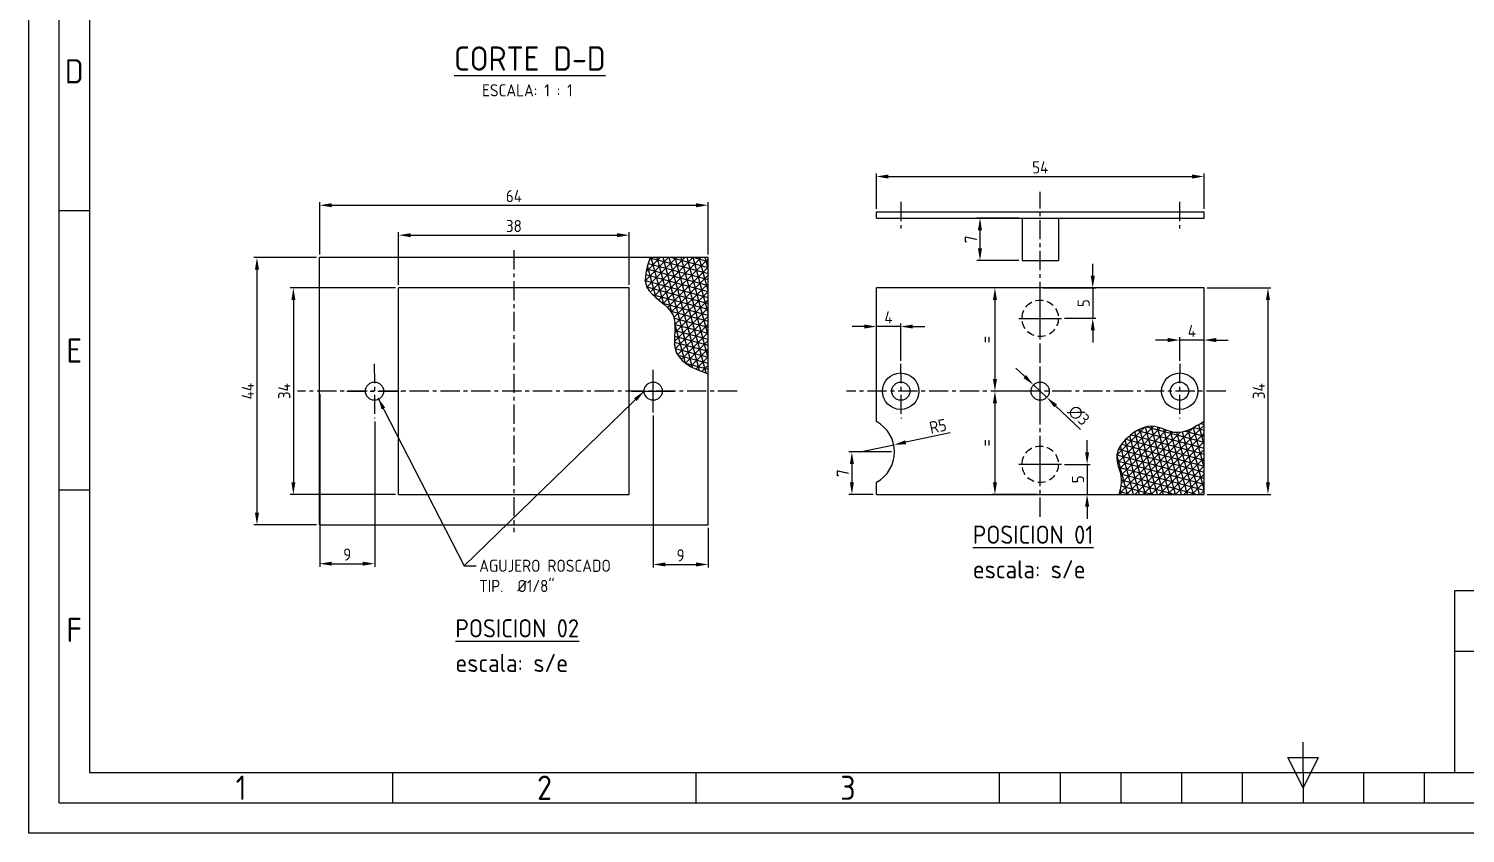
# Model space of a CAD drawing. Header units: millimetres. Extents: x 896 to 1804, y -11 to 286.
# Drawn here: x 896.4 to 1133.1, y -11.4 to 121.1 of the extents above; entities that cross this region are included whole.
import ezdxf
from ezdxf.enums import TextEntityAlignment as Align

# ---------------------------------------------------------------- set-up
doc = ezdxf.new("R2010")
doc.units = ezdxf.units.MM
doc.header["$LTSCALE"] = 0.1
doc.linetypes.add('CENTER', pattern=[50.8, 31.75, -6.35, 6.35, -6.35])
doc.linetypes.add('DASHED', pattern=[19.05, 12.7, -6.35])
for name, color, linetype in [('CAJA 010', 7, 'Continuous'), ('PLACA 025', 7, 'Continuous'), ('ROTULO', 7, 'Continuous'), ('TXT 020', 7, 'Continuous')]:
    doc.layers.add(name, color=color, linetype=linetype)
doc.styles.add('ISO Proportional', font='isocp.shx', dxfattribs={"height": 2})
doc.dimstyles.new('ISO-25', dxfattribs={"dimtxt": 2, "dimasz": 2, "dimexe": 0.5, "dimexo": 0.5, "dimgap": 0.5, "dimtad": 1, "dimtxsty": 'ISO Proportional', "dimcen": 3.5, "dimclrd": 5, "dimclre": 4, "dimclrt": 9, "dimadec": 0, "dimazin": 0, "dimtfac": 1, "dimtmove": 0, "dimatfit": 3, "dimfxl": 0, "dimarcsym": 0})

# ---------------------------------------------------------------- blocks, each defined once
blk = doc.blocks.new('*D14')
at = {"color": 4, "lineweight": -2}
for p, q in [((1059.55, 89.93), (1052.63, 89.93)), ((1059.55, 82.93), (1052.63, 82.93))]:
    blk.add_line(p, q, dxfattribs=at)
at = {"color": 5, "lineweight": -2}
blk.add_line((1053.13, 87.93), (1053.13, 84.93), dxfattribs=at)
at = {"color": 5}
for points in [[(1052.79, 87.93), (1053.46, 87.93), (1053.13, 89.93)], [(1052.79, 84.93), (1053.46, 84.93), (1053.13, 82.93)]]:
    blk.add_solid(points, dxfattribs=at)
at = {"layer": 'Defpoints', "color": 0}
for p in [(1060.05, 89.93), (1053.13, 82.93), (1060.05, 82.93)]:
    blk.add_point(p, dxfattribs=at)
at = {"color": 9, "insert": (1051.63, 86.43), "char_height": 2, "attachment_point": 5, "rotation": 90, "style": 'ISO Proportional'}
blk.add_mtext('7', dxfattribs=at)
blk = doc.blocks.new('*D15')
at = {"color": 5, "lineweight": -2}
for p, q in [((1034.05, 72.06), (1032.05, 72.06)), ((1040.06, 72.06), (1036.05, 72.06)), ((1042.06, 72.06), (1044.06, 72.06))]:
    blk.add_line(p, q, dxfattribs=at)
at = {"color": 4, "lineweight": -2}
for p, q in [((1036.05, 61.91), (1036.05, 72.56)), ((1040.06, 66.41), (1040.06, 72.56))]:
    blk.add_line(p, q, dxfattribs=at)
at = {"color": 5}
for points in [[(1034.05, 72.39), (1034.05, 71.72), (1036.05, 72.06)], [(1042.06, 72.39), (1042.06, 71.72), (1040.06, 72.06)]]:
    blk.add_solid(points, dxfattribs=at)
at = {"layer": 'Defpoints', "color": 0}
for p in [(1036.05, 72.06), (1040.06, 65.91), (1036.05, 61.41)]:
    blk.add_point(p, dxfattribs=at)
at = {"color": 9, "insert": (1038.06, 73.56), "char_height": 2, "attachment_point": 5, "style": 'ISO Proportional'}
blk.add_mtext('4', dxfattribs=at)
blk = doc.blocks.new('*D16')
at = {"layer": 'CAJA 010', "color": 5, "lineweight": -2}
for p, q in [((1084.05, 69.83), (1082.05, 69.83)), ((1090.05, 69.83), (1086.05, 69.83)), ((1092.05, 69.83), (1094.05, 69.83))]:
    blk.add_line(p, q, dxfattribs=at)
at = {"layer": 'CAJA 010', "color": 4, "lineweight": -2}
for p, q in [((1086.05, 66.41), (1086.05, 70.33)), ((1090.05, 61.91), (1090.05, 70.33))]:
    blk.add_line(p, q, dxfattribs=at)
at = {"layer": 'CAJA 010', "color": 5}
for points in [[(1084.05, 70.17), (1084.05, 69.5), (1086.05, 69.83)], [(1092.05, 70.17), (1092.05, 69.5), (1090.05, 69.83)]]:
    blk.add_solid(points, dxfattribs=at)
at = {"layer": 'Defpoints', "color": 0}
for p in [(1086.05, 69.83), (1086.05, 65.91), (1090.05, 61.41)]:
    blk.add_point(p, dxfattribs=at)
at = {"layer": 'CAJA 010', "color": 9, "insert": (1088.05, 71.33), "char_height": 2, "attachment_point": 5, "style": 'ISO Proportional'}
blk.add_mtext('4', dxfattribs=at)
blk = doc.blocks.new('*D17')
at = {"color": 5, "lineweight": -2}
for p, q in [((1071.71, 80.41), (1071.71, 82.41)), ((1071.71, 78.41), (1071.71, 73.41)), ((1071.71, 71.41), (1071.71, 69.41))]:
    blk.add_line(p, q, dxfattribs=at)
at = {"color": 4, "lineweight": -2}
for p, q in [((1063.55, 78.41), (1072.21, 78.41)), ((1067.05, 73.41), (1072.21, 73.41))]:
    blk.add_line(p, q, dxfattribs=at)
at = {"color": 5}
for points in [[(1071.38, 80.41), (1072.05, 80.41), (1071.71, 78.41)], [(1071.38, 71.41), (1072.05, 71.41), (1071.71, 73.41)]]:
    blk.add_solid(points, dxfattribs=at)
at = {"layer": 'Defpoints', "color": 0}
for p in [(1063.05, 78.41), (1066.55, 73.41), (1071.71, 73.41)]:
    blk.add_point(p, dxfattribs=at)
at = {"color": 9, "insert": (1070.21, 75.91), "char_height": 2, "attachment_point": 5, "rotation": 90, "style": 'ISO Proportional'}
blk.add_mtext('5', dxfattribs=at)
blk = doc.blocks.new('*D18')
at = {"color": 5, "lineweight": -2}
for p, q in [((1070.78, 51.36), (1070.78, 53.36)), ((1070.78, 49.36), (1070.78, 44.41)), ((1070.78, 42.41), (1070.78, 40.41))]:
    blk.add_line(p, q, dxfattribs=at)
at = {"color": 4, "lineweight": -2}
for p, q in [((1067.05, 49.36), (1071.28, 49.36)), ((1063.55, 44.41), (1071.28, 44.41))]:
    blk.add_line(p, q, dxfattribs=at)
at = {"color": 5}
for points in [[(1070.45, 51.36), (1071.12, 51.36), (1070.78, 49.36)], [(1070.45, 42.41), (1071.12, 42.41), (1070.78, 44.41)]]:
    blk.add_solid(points, dxfattribs=at)
at = {"layer": 'Defpoints', "color": 0}
for p in [(1066.55, 49.36), (1063.05, 44.41), (1070.78, 44.41)]:
    blk.add_point(p, dxfattribs=at)
at = {"color": 9, "insert": (1069.28, 46.89), "char_height": 2, "attachment_point": 5, "rotation": 90, "style": 'ISO Proportional'}
blk.add_mtext('5', dxfattribs=at)
blk = doc.blocks.new('*D19')
at = {"color": 4, "lineweight": -2}
for p, q in [((1062.55, 78.41), (1055.09, 78.41)), ((1062.55, 61.41), (1055.09, 61.41))]:
    blk.add_line(p, q, dxfattribs=at)
at = {"color": 5, "lineweight": -2}
blk.add_line((1055.59, 76.41), (1055.59, 63.41), dxfattribs=at)
at = {"color": 5}
for points in [[(1055.26, 76.41), (1055.93, 76.41), (1055.59, 78.41)], [(1055.26, 63.41), (1055.93, 63.41), (1055.59, 61.41)]]:
    blk.add_solid(points, dxfattribs=at)
at = {"layer": 'Defpoints', "color": 0}
for p in [(1063.05, 78.41), (1055.59, 61.41), (1063.05, 61.41)]:
    blk.add_point(p, dxfattribs=at)
at = {"color": 9, "insert": (1054.09, 69.91), "char_height": 2, "attachment_point": 5, "rotation": 90, "style": 'ISO Proportional'}
blk.add_mtext('=', dxfattribs=at)
blk = doc.blocks.new('*D20')
at = {"color": 4, "lineweight": -2}
for p, q in [((1062.05, 61.41), (1055.09, 61.41)), ((1062.55, 44.41), (1055.09, 44.41))]:
    blk.add_line(p, q, dxfattribs=at)
at = {"color": 5, "lineweight": -2}
blk.add_line((1055.59, 59.41), (1055.59, 46.41), dxfattribs=at)
at = {"color": 5}
for points in [[(1055.26, 59.41), (1055.93, 59.41), (1055.59, 61.41)], [(1055.26, 46.41), (1055.93, 46.41), (1055.59, 44.41)]]:
    blk.add_solid(points, dxfattribs=at)
at = {"layer": 'Defpoints', "color": 0}
for p in [(1062.55, 61.41), (1055.59, 44.41), (1063.05, 44.41)]:
    blk.add_point(p, dxfattribs=at)
at = {"color": 9, "insert": (1054.09, 52.91), "char_height": 2, "attachment_point": 5, "rotation": 90, "style": 'ISO Proportional'}
blk.add_mtext('=', dxfattribs=at)
blk = doc.blocks.new('*D22')
at = {"color": 4, "lineweight": -2}
for p, q in [((999.28, 57.41), (999.28, 32.37)), ((1008.32, 38.91), (1008.32, 32.37))]:
    blk.add_line(p, q, dxfattribs=at)
at = {"color": 5, "lineweight": -2}
blk.add_line((1001.28, 32.87), (1006.32, 32.87), dxfattribs=at)
at = {"color": 5}
for points in [[(1001.28, 33.2), (1001.28, 32.53), (999.28, 32.87)], [(1006.32, 33.2), (1006.32, 32.53), (1008.32, 32.87)]]:
    blk.add_solid(points, dxfattribs=at)
at = {"layer": 'Defpoints', "color": 0}
for p in [(999.28, 57.91), (1008.32, 39.41), (1008.32, 32.87)]:
    blk.add_point(p, dxfattribs=at)
at = {"color": 9, "insert": (1003.8, 34.37), "char_height": 2, "attachment_point": 5, "style": 'ISO Proportional'}
blk.add_mtext('9', dxfattribs=at)
blk = doc.blocks.new('*D23')
at = {"color": 4, "lineweight": -2}
for p, q in [((944.32, 60.91), (944.32, 32.5)), ((953.38, 56.41), (953.38, 32.5))]:
    blk.add_line(p, q, dxfattribs=at)
at = {"color": 5, "lineweight": -2}
blk.add_line((946.32, 33), (951.38, 33), dxfattribs=at)
at = {"color": 5}
for points in [[(946.32, 33.33), (946.32, 32.67), (944.32, 33)], [(951.38, 33.33), (951.38, 32.67), (953.38, 33)]]:
    blk.add_solid(points, dxfattribs=at)
at = {"layer": 'Defpoints', "color": 0}
for p in [(944.32, 61.41), (953.38, 56.91), (953.38, 33)]:
    blk.add_point(p, dxfattribs=at)
at = {"color": 9, "insert": (948.85, 34.5), "char_height": 2, "attachment_point": 5, "style": 'ISO Proportional'}
blk.add_mtext('9', dxfattribs=at)
blk = doc.blocks.new('*D24')
at = {"color": 4, "lineweight": -2}
for p, q in [((944.32, 83.91), (944.32, 92.54)), ((1008.32, 83.91), (1008.32, 92.54))]:
    blk.add_line(p, q, dxfattribs=at)
at = {"color": 5, "lineweight": -2}
blk.add_line((946.32, 92.04), (1006.32, 92.04), dxfattribs=at)
at = {"color": 5}
for points in [[(946.32, 92.37), (946.32, 91.7), (944.32, 92.04)], [(1006.32, 92.37), (1006.32, 91.7), (1008.32, 92.04)]]:
    blk.add_solid(points, dxfattribs=at)
at = {"layer": 'Defpoints', "color": 0}
for p in [(1008.32, 92.04), (944.32, 83.41), (1008.32, 83.41)]:
    blk.add_point(p, dxfattribs=at)
at = {"color": 9, "insert": (976.32, 93.54), "char_height": 2, "attachment_point": 5, "style": 'ISO Proportional'}
blk.add_mtext('64', dxfattribs=at)
blk = doc.blocks.new('*D25')
at = {"color": 4, "lineweight": -2}
for p, q in [((943.82, 83.41), (933.48, 83.41)), ((943.82, 39.41), (933.48, 39.41))]:
    blk.add_line(p, q, dxfattribs=at)
at = {"color": 5, "lineweight": -2}
blk.add_line((933.98, 81.41), (933.98, 41.41), dxfattribs=at)
at = {"color": 5}
for points in [[(933.65, 81.41), (934.32, 81.41), (933.98, 83.41)], [(933.65, 41.41), (934.32, 41.41), (933.98, 39.41)]]:
    blk.add_solid(points, dxfattribs=at)
at = {"layer": 'Defpoints', "color": 0}
for p in [(944.32, 83.41), (933.98, 39.41), (944.32, 39.41)]:
    blk.add_point(p, dxfattribs=at)
at = {"color": 9, "insert": (932.48, 61.41), "char_height": 2, "attachment_point": 5, "rotation": 90, "style": 'ISO Proportional'}
blk.add_mtext('44', dxfattribs=at)
blk = doc.blocks.new('*D26')
at = {"color": 4, "lineweight": -2}
for p, q in [((957.32, 78.91), (957.32, 87.61)), ((995.32, 78.91), (995.32, 87.61))]:
    blk.add_line(p, q, dxfattribs=at)
at = {"color": 5, "lineweight": -2}
blk.add_line((959.32, 87.11), (993.32, 87.11), dxfattribs=at)
at = {"color": 5}
for points in [[(959.32, 87.44), (959.32, 86.77), (957.32, 87.11)], [(993.32, 87.44), (993.32, 86.77), (995.32, 87.11)]]:
    blk.add_solid(points, dxfattribs=at)
at = {"layer": 'Defpoints', "color": 0}
for p in [(995.32, 87.11), (957.32, 78.41), (995.32, 78.41)]:
    blk.add_point(p, dxfattribs=at)
at = {"color": 9, "insert": (976.32, 88.61), "char_height": 2, "attachment_point": 5, "style": 'ISO Proportional'}
blk.add_mtext('38', dxfattribs=at)
blk = doc.blocks.new('*D27')
at = {"color": 4, "lineweight": -2}
for p, q in [((956.82, 78.41), (939.48, 78.41)), ((956.82, 44.41), (939.48, 44.41))]:
    blk.add_line(p, q, dxfattribs=at)
at = {"color": 5, "lineweight": -2}
blk.add_line((939.98, 76.41), (939.98, 46.41), dxfattribs=at)
at = {"color": 5}
for points in [[(939.65, 76.41), (940.32, 76.41), (939.98, 78.41)], [(939.65, 46.41), (940.32, 46.41), (939.98, 44.41)]]:
    blk.add_solid(points, dxfattribs=at)
at = {"layer": 'Defpoints', "color": 0}
for p in [(957.32, 78.41), (939.98, 44.41), (957.32, 44.41)]:
    blk.add_point(p, dxfattribs=at)
at = {"color": 9, "insert": (938.48, 61.41), "char_height": 2, "attachment_point": 5, "rotation": 90, "style": 'ISO Proportional'}
blk.add_mtext('34', dxfattribs=at)
blk = doc.blocks.new('*D51')
at = {"color": 4, "lineweight": -2}
for p, q in [((1038.55, 51.41), (1031.52, 51.41)), ((1035.55, 44.41), (1031.52, 44.41))]:
    blk.add_line(p, q, dxfattribs=at)
at = {"color": 5, "lineweight": -2}
blk.add_line((1032.02, 49.41), (1032.02, 46.41), dxfattribs=at)
at = {"color": 5}
for points in [[(1031.69, 49.41), (1032.35, 49.41), (1032.02, 51.41)], [(1031.69, 46.41), (1032.35, 46.41), (1032.02, 44.41)]]:
    blk.add_solid(points, dxfattribs=at)
at = {"layer": 'Defpoints', "color": 0}
for p in [(1039.05, 51.41), (1032.02, 44.41), (1036.05, 44.41)]:
    blk.add_point(p, dxfattribs=at)
at = {"color": 9, "insert": (1030.52, 47.91), "char_height": 2, "attachment_point": 5, "rotation": 90, "style": 'ISO Proportional'}
blk.add_mtext('7', dxfattribs=at)
blk = doc.blocks.new('*D52')
at = {"color": 5, "lineweight": -2}
for p, q in [((1048.21, 54.54), (1040.89, 52.99)), ((1033.39, 51.41), (1038.93, 52.58))]:
    blk.add_line(p, q, dxfattribs=at)
at = {"color": 5}
blk.add_solid([(1040.82, 53.32), (1040.96, 52.66), (1038.93, 52.58)], dxfattribs=at)
at = {"layer": 'Defpoints', "color": 0}
for p in [(1038.93, 52.58), (1033.39, 51.41)]:
    blk.add_point(p, dxfattribs=at)
at = {"color": 9, "insert": (1046.2, 55.64), "char_height": 2, "attachment_point": 5, "rotation": 11.9078, "style": 'ISO Proportional'}
blk.add_mtext('R5', dxfattribs=at)
blk = doc.blocks.new('*D75')
at = {"color": 4, "lineweight": -2}
for p, q in [((1036.05, 91.43), (1036.05, 97.27)), ((1090.05, 91.43), (1090.05, 97.27))]:
    blk.add_line(p, q, dxfattribs=at)
at = {"color": 5, "lineweight": -2}
blk.add_line((1038.05, 96.77), (1088.05, 96.77), dxfattribs=at)
at = {"color": 5}
for points in [[(1038.05, 97.1), (1038.05, 96.43), (1036.05, 96.77)], [(1088.05, 97.1), (1088.05, 96.43), (1090.05, 96.77)]]:
    blk.add_solid(points, dxfattribs=at)
at = {"layer": 'Defpoints', "color": 0}
for p in [(1090.05, 96.77), (1036.05, 90.93), (1090.05, 90.93)]:
    blk.add_point(p, dxfattribs=at)
at = {"color": 9, "insert": (1063.05, 98.27), "char_height": 2, "attachment_point": 5, "style": 'ISO Proportional'}
blk.add_mtext('54', dxfattribs=at)
blk = doc.blocks.new('*D76')
at = {"color": 4, "lineweight": -2}
for p, q in [((1090.55, 78.41), (1101.08, 78.41)), ((1090.55, 44.41), (1101.08, 44.41))]:
    blk.add_line(p, q, dxfattribs=at)
at = {"color": 5, "lineweight": -2}
blk.add_line((1100.58, 76.41), (1100.58, 46.41), dxfattribs=at)
at = {"color": 5}
for points in [[(1100.25, 76.41), (1100.91, 76.41), (1100.58, 78.41)], [(1100.25, 46.41), (1100.91, 46.41), (1100.58, 44.41)]]:
    blk.add_solid(points, dxfattribs=at)
at = {"layer": 'Defpoints', "color": 0}
for p in [(1090.05, 78.41), (1090.05, 44.41), (1100.58, 44.41)]:
    blk.add_point(p, dxfattribs=at)
at = {"color": 9, "insert": (1099.08, 61.41), "char_height": 2, "attachment_point": 5, "rotation": 90, "style": 'ISO Proportional'}
blk.add_mtext('34', dxfattribs=at)
blk = doc.blocks.new('*D105')
at = {"color": 5, "lineweight": -2}
for p, q in [((1060.51, 63.82), (1059.06, 65.19)), ((1061.96, 62.44), (1064.14, 60.38)), ((1069.72, 55.09), (1065.59, 59))]:
    blk.add_line(p, q, dxfattribs=at)
at = {"color": 5}
for points in [[(1060.74, 64.06), (1060.28, 63.58), (1061.96, 62.44)], [(1065.82, 59.24), (1065.36, 58.76), (1064.14, 60.38)]]:
    blk.add_solid(points, dxfattribs=at)
at = {"layer": 'Defpoints', "color": 0}
for p in [(1061.96, 62.44), (1064.14, 60.38)]:
    blk.add_point(p, dxfattribs=at)
at = {"color": 9, "insert": (1069.41, 57.45), "char_height": 2, "attachment_point": 5, "rotation": 316.5207, "style": 'ISO Proportional'}
blk.add_mtext('∅3', dxfattribs=at)

msp = doc.modelspace()

# ---------------------------------------------------------------- hatches: boundary and pattern name
at = {"layer": 'CAJA 010'}
h = msp.add_hatch(dxfattribs=at)
h.set_pattern_fill('NET3', color=8, scale=0.3, angle=45, style=0)
h.set_pattern_definition([(45, (35.9352, 11.9991), (-0.6735192, 0.6735192), []), (105, (35.9352, 11.9991), (-0.92004435, -0.2465251), []), (165, (35.9352, 11.9991), (-0.2465251, -0.92004435), [])])
edge = h.paths.add_edge_path()
edge.add_line((1008.315, 83.409), (998.773, 83.409))
edge.add_spline(control_points=[(998.773, 83.409), (998.202, 81.66), (996.887, 77.627), (1004.068, 74.896), (1001.603, 67.193), (1005.605, 65.192), (1008.315, 64.287)], knot_values=[0, 0, 0, 0, 4.8671689, 11.2186279, 16.6567002, 23.879124, 23.879124, 23.879124, 23.879124], degree=3, periodic=0)
edge.add_line((1008.315, 64.287), (1008.315, 83.409))
h = msp.add_hatch(dxfattribs=at)
h.set_pattern_fill('NET3', color=8, scale=0.3, angle=45, style=0)
h.set_pattern_definition([(45, (35.9352, 11.9991), (-0.6735192, 0.6735192), []), (105, (35.9352, 11.9991), (-0.92004435, -0.2465251), []), (165, (35.9352, 11.9991), (-0.2465251, -0.92004435), [])])
edge = h.paths.add_edge_path()
edge.add_spline(control_points=[(1090.053, 56.426), (1088.423, 55.402), (1085.748, 53.721), (1081.493, 56.399), (1077.578, 54.338), (1074.976, 50.821), (1076.709, 47.477), (1076.336, 45.386), (1076.01, 44.409)], knot_values=[0, 0, 0, 0, 5.233283, 8.5859185, 13.4023101, 16.9638451, 20.3800007, 23.4175994, 23.4175994, 23.4175994, 23.4175994], degree=3, periodic=0)
edge.add_line((1076.01, 44.409), (1090.053, 44.409))
edge.add_line((1090.053, 44.409), (1090.053, 56.426))

# ---------------------------------------------------------------- linework, layer by layer
at = {"color": 6}
msp.add_line((1060.053, 89.933), (1066.053, 89.933), dxfattribs=at)
at = {"color": 4}
for p, q in [((1059.553, 73.409), (1066.553, 73.409)), ((999.282, 57.91), (999.282, 64.91)), ((995.782, 61.41), (1002.782, 61.41)), ((1063.053, 45.865), (1063.053, 52.865)), ((1059.553, 49.365), (1066.553, 49.365))]:
    msp.add_line(p, q, dxfattribs=at)
at = {"layer": 'CAJA 010', "linetype": 'CENTER'}
for p, q in [((1040.074, 92.581), (1040.101, 88.201)), ((1063.053, 40.706), (1063.053, 94.223)), ((1086.032, 92.581), (1086.005, 88.201)), ((976.315, 84.615), (976.315, 38.205)), ((953.32, 65.91), (953.377, 56.91)), ((1040.058, 65.91), (1040.115, 56.91)), ((1086.048, 65.91), (1085.991, 56.91)), ((1013.114, 61.41), (940.688, 61.41)), ((948.815, 61.41), (957.815, 61.41)), ((1093.625, 61.41), (1031.136, 61.41))]:
    msp.add_line(p, q, dxfattribs=at)
at = {"layer": 'CAJA 010', "color": 2}
for p, q in [((1036.053, 90.933), (1090.053, 90.933)), ((1036.053, 89.933), (1036.053, 90.933)), ((1090.053, 89.933), (1090.053, 90.933)), ((1036.053, 89.933), (1090.053, 89.933)), ((1060.053, 88.933), (1060.053, 82.933)), ((1066.053, 88.933), (1066.053, 82.933)), ((1008.315, 83.409), (944.315, 83.409)), ((944.315, 39.409), (944.315, 83.409)), ((1008.315, 39.409), (1008.315, 83.409)), ((1060.053, 82.933), (1066.053, 82.933)), ((957.315, 44.409), (957.315, 78.409)), ((995.315, 78.409), (957.315, 78.409)), ((995.315, 44.409), (995.315, 78.409)), ((1090.053, 78.409), (1036.053, 78.409)), ((1036.053, 56.409), (1036.053, 78.409)), ((1090.053, 44.409), (1090.053, 78.409)), ((1036.053, 44.409), (1036.053, 46.409)), ((957.315, 44.409), (995.315, 44.409)), ((1036.053, 44.409), (1090.053, 44.409)), ((944.315, 39.409), (1008.315, 39.409))]:
    msp.add_line(p, q, dxfattribs=at)
at = {"layer": 'CAJA 010', "color": 9, "linetype": 'DASHED'}
for p, q in [((1060.053, 89.933), (1060.053, 88.933)), ((1066.053, 89.933), (1066.053, 88.933))]:
    msp.add_line(p, q, dxfattribs=at)
at = {"layer": 'CAJA 010', "color": 4}
for p, q in [((1063.053, 69.909), (1063.053, 76.909)), ((1063.053, 57.909), (1063.053, 64.909))]:
    msp.add_line(p, q, dxfattribs=at)
at = {"layer": 'CAJA 010', "color": 9, "linetype": 'DASHED'}
msp.add_circle((1063.053, 73.409), 3, dxfattribs=at)
at = {"layer": 'CAJA 010', "color": 9}
for centre in [(1040.053, 61.409), (1086.053, 61.409)]:
    msp.add_circle(centre, 3, dxfattribs=at)
at = {"layer": 'CAJA 010', "color": 2}
for centre in [(953.349, 61.421), (999.282, 61.41), (1063.053, 61.409)]:
    msp.add_circle(centre, 1.5, dxfattribs=at)
at = {"layer": 'CAJA 010'}
for centre in [(1040.086, 61.421), (1086.02, 61.421)]:
    msp.add_circle(centre, 1.5, dxfattribs=at)
at = {"layer": 'CAJA 010', "color": 8}
for points, knots in [([(998.773, 83.409), (998.202, 81.66), (996.887, 77.627), (1004.068, 74.896), (1001.603, 67.193), (1005.605, 65.192), (1008.315, 64.287)], [0, 0, 0, 0, 4.8671689, 11.2186279, 16.6567002, 23.879124, 23.879124, 23.879124, 23.879124]), ([(1090.053, 56.426), (1088.423, 55.402), (1085.748, 53.721), (1081.493, 56.399), (1077.578, 54.338), (1074.976, 50.821), (1076.709, 47.477), (1076.336, 45.386), (1076.01, 44.409)], [0, 0, 0, 0, 5.233283, 8.5859185, 13.4023101, 16.9638451, 20.3800007, 23.4175994, 23.4175994, 23.4175994, 23.4175994])]:
    msp.add_open_spline(points, degree=3, knots=knots, dxfattribs=at)
at = {"layer": 'PLACA 025', "color": 9, "linetype": 'DASHED'}
msp.add_circle((1063.053, 49.365), 3, dxfattribs=at)
at = {"layer": 'PLACA 025', "color": 2}
msp.add_arc((1033.386, 51.409), 5.667, 298.07249, 61.92751, dxfattribs=at)
at = {"layer": 'ROTULO', "color": 8}
for p, q in [((896.372, -11.404), (896.372, 285.596)), ((901.372, -6.404), (901.372, 280.596)), ((906.372, 91.096), (901.372, 91.096)), ((906.372, 45.096), (901.372, 45.096)), ((1106.372, -1.404), (1106.372, 3.596)), ((1106.372, -3.904), (1103.872, 1.096)), ((1103.872, 1.096), (1108.872, 1.096)), ((1108.872, 1.096), (1106.372, -3.904)), ((956.372, -6.404), (956.372, -1.404)), ((1006.372, -6.404), (1006.372, -1.404)), ((1056.372, -6.404), (1056.372, -1.404)), ((1066.372, -6.404), (1066.372, -1.404)), ((1076.372, -6.404), (1076.372, -1.404)), ((1086.372, -6.404), (1086.372, -1.404)), ((1096.372, -6.404), (1096.372, -1.404)), ((1106.372, -1.404), (1106.372, -6.404)), ((1116.372, -6.404), (1116.372, -1.404)), ((1126.372, -6.404), (1126.372, -1.404)), ((901.372, -6.404), (1311.372, -6.404)), ((1316.372, -11.404), (896.372, -11.404))]:
    msp.add_line(p, q, dxfattribs=at)
at = {"layer": 'ROTULO', "color": 3}
for p, q in [((906.372, 275.596), (906.372, -1.404)), ((1131.372, 28.596), (1306.372, 28.596)), ((1131.372, -1.404), (1131.372, 28.596)), ((1131.372, 18.596), (1306.372, 18.596)), ((906.372, -1.404), (1306.372, -1.404))]:
    msp.add_line(p, q, dxfattribs=at)

# ---------------------------------------------------------------- texts
at = {"color": 9, "style": 'ISO Proportional'}
msp.add_text('ESCALA: 1 : 1', height=2, dxfattribs=at).set_placement((971.086, 109.971))
at = {"color": 9, "insert": (970.603, 33.655), "char_height": 2, "attachment_point": 1, "style": 'ISO Proportional'}
msp.add_mtext('AGUJERO ROSCADO \\PTIP.  %%C1/8"', dxfattribs=at)
at = {"layer": 'ROTULO', "color": 8, "style": 'ISO Proportional'}
for s, p in [('D', (903.872, 114.096)), ('E', (903.872, 68.096)), ('F', (903.872, 22.096)), ('1', (931.372, -3.904)), ('2', (981.372, -3.904)), ('3', (1031.372, -3.904))]:
    msp.add_text(s, height=4, dxfattribs=at).set_placement(p, align=Align.MIDDLE)
at = {"layer": 'TXT 020', "color": 6, "style": 'ISO Proportional'}
msp.add_text('%%UCORTE D-D', height=4, dxfattribs=at).set_placement((966.469, 114.201))
at = {"layer": 'TXT 020', "color": 2, "style": 'ISO Proportional'}
for s, p in [('%%UPOSICION 01', (1051.946, 36.275)), ('%%UPOSICION 02', (966.684, 20.856))]:
    msp.add_text(s, height=3, dxfattribs=at).set_placement(p)
at = {"layer": 'TXT 020', "color": 9, "style": 'ISO Proportional'}
for p in [(1051.946, 30.575), (966.684, 15.156)]:
    msp.add_text('escala: s/e', height=3, dxfattribs=at).set_placement(p)

# ---------------------------------------------------------------- dimensions: what is measured, and where the dimension line sits
for base, p1, p2, picture, middle in [((1090.053, 96.766), (1036.053, 90.933), (1090.053, 90.933), '*D75', (1063.053, 98.266)), ((1008.315, 92.035), (944.315, 83.409), (1008.315, 83.409), '*D24', (976.315, 93.535)), ((995.315, 87.105), (957.315, 78.409), (995.315, 78.409), '*D26', (976.315, 88.605))]:
    dim = msp.add_linear_dim(base=base, p1=p1, p2=p2, dimstyle='ISO-25')
    dim.commit()
    dim.dimension.update_dxf_attribs({"geometry": picture, "text_midpoint": middle})
for base, p1, p2, picture, middle in [((1053.128, 82.933), (1060.053, 89.933), (1060.053, 82.933), '*D14', (1051.628, 86.433)), ((933.982, 39.409), (944.315, 83.409), (944.315, 39.409), '*D25', (932.482, 61.409)), ((1071.712, 73.409), (1063.053, 78.409), (1066.553, 73.409), '*D17', (1070.212, 75.909)), ((939.984, 44.409), (957.315, 78.409), (957.315, 44.409), '*D27', (938.484, 61.409)), ((1100.579, 44.409), (1090.053, 78.409), (1090.053, 44.409), '*D76', (1099.079, 61.409)), ((1032.022, 44.409), (1039.053, 51.409), (1036.053, 44.409), '*D51', (1030.522, 47.909))]:
    dim = msp.add_linear_dim(base=base, p1=p1, p2=p2, angle=90, dimstyle='ISO-25')
    dim.commit()
    dim.dimension.update_dxf_attribs({"geometry": picture, "text_midpoint": middle})
for base, p1, p2, text, picture, middle in [((1055.592, 61.41), (1063.053, 78.409), (1063.053, 61.41), '=', '*D19', (1054.092, 69.909)), ((1055.592, 44.409), (1062.553, 61.41), (1063.053, 44.409), '=', '*D20', (1054.092, 52.909)), ((1070.783, 44.409), (1066.553, 49.365), (1063.053, 44.409), '5', '*D18', (1069.283, 46.887))]:
    dim = msp.add_linear_dim(base=base, p1=p1, p2=p2, angle=90, text=text, dimstyle='ISO-25')
    dim.commit()
    dim.dimension.update_dxf_attribs({"geometry": picture, "text_midpoint": middle})
for base, p1, p2, text, picture, middle in [((1036.053, 72.058), (1040.058, 65.91), (1036.053, 61.41), '4', '*D15', (1038.056, 73.558)), ((953.377, 33.001), (944.315, 61.409), (953.377, 56.91), '9', '*D23', (948.846, 34.501)), ((1008.315, 32.867), (999.282, 57.91), (1008.315, 39.409), '9', '*D22', (1003.799, 34.367))]:
    dim = msp.add_linear_dim(base=base, p1=p1, p2=p2, text=text, dimstyle='ISO-25')
    dim.commit()
    dim.dimension.update_dxf_attribs({"geometry": picture, "text_midpoint": middle})
dim = msp.add_diameter_dim_2p(p1=(1061.965, 62.441), p2=(1064.141, 60.377), dimstyle='ISO-25')
dim.commit()
dim.dimension.update_dxf_attribs({"geometry": '*D105', "text_midpoint": (1068.38, 56.357)})
dim = msp.add_radius_dim(center=(1033.386, 51.409), mpoint=(1038.931, 52.578), text='R5', dimstyle='ISO-25')
dim.commit()
dim.dimension.update_dxf_attribs({"geometry": '*D52', "text_midpoint": (1046.51, 54.176), "dimtype": 164})
at = {"layer": 'CAJA 010'}
dim = msp.add_linear_dim(base=(1086.048, 69.833), p1=(1090.053, 61.41), p2=(1086.048, 65.91), text='4', dimstyle='ISO-25', dxfattribs=at)
dim.commit()
dim.dimension.update_dxf_attribs({"geometry": '*D16', "text_midpoint": (1088.051, 71.333)})

# ---------------------------------------------------------------- leaders
at = {"annotation_type": 0, "has_hookline": 1, "hookline_direction": 0, "text_width": 22.2}
msp.add_leader([(953.913, 60.336), (968.103, 32.655), (970.103, 32.655)], dimstyle='ISO-25', override={"dimgap": 0.5, "dimtad": 0}, dxfattribs=at)
msp.add_leader([(997.782, 61.41), (968.103, 32.655)], dimstyle='ISO-25', override={"dimgap": 0.5, "dimtad": 0})

doc.saveas('drawing.dxf')
